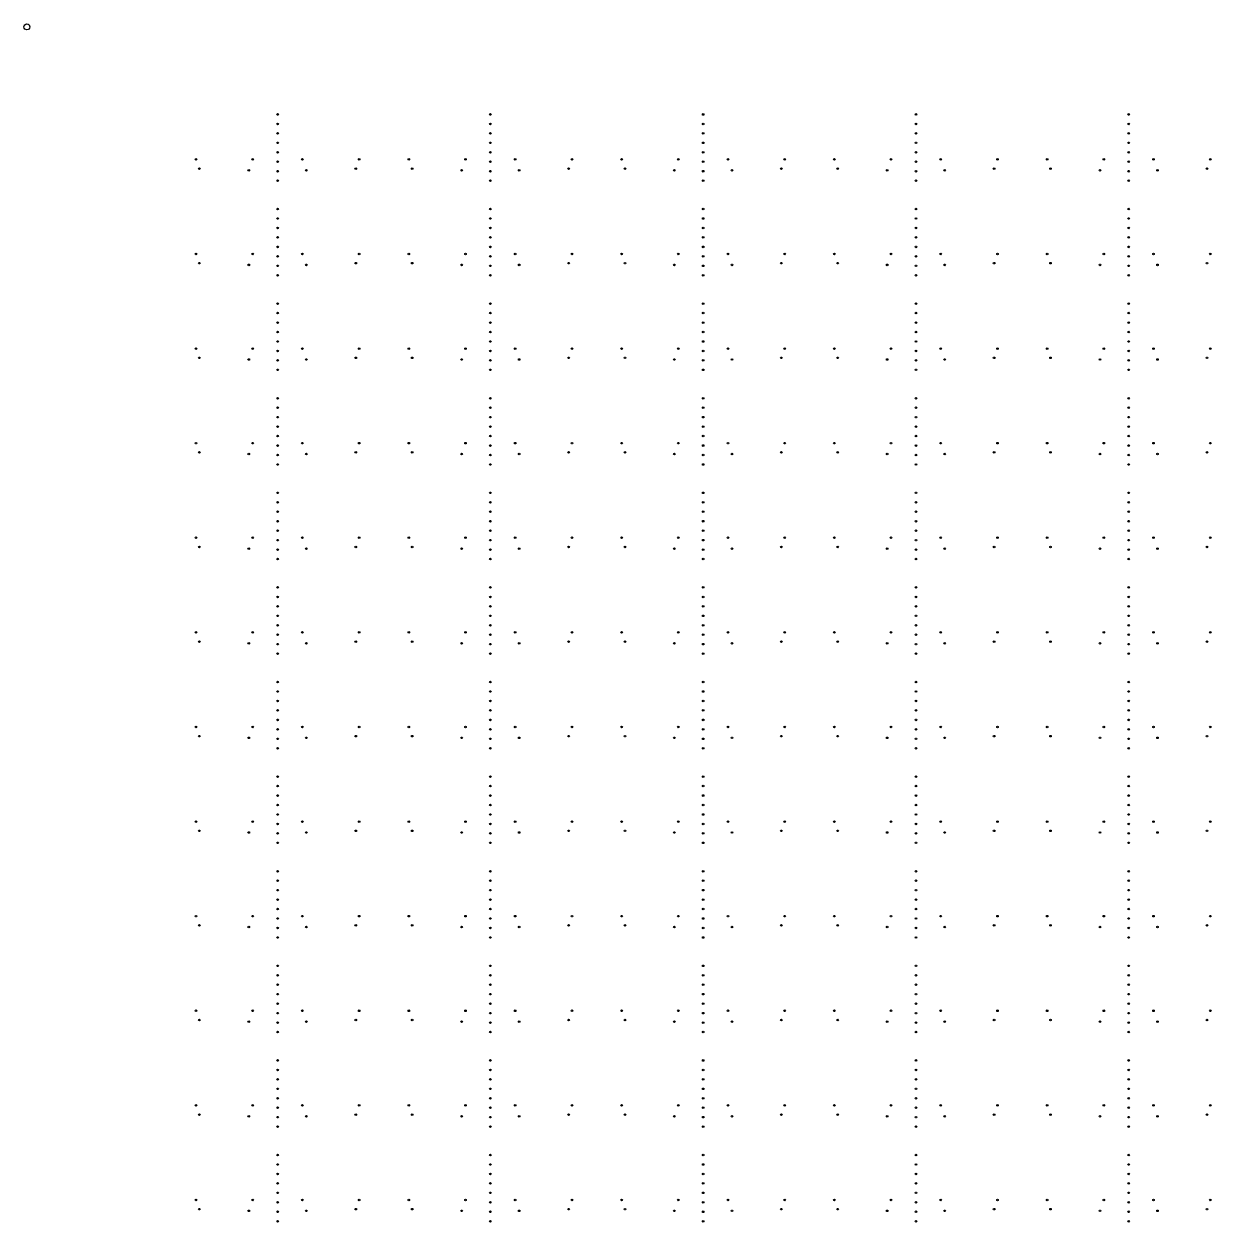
# Model space of a CAD drawing. Extents: x 50 to 173, y 50 to 173.
# Drawn here: x 49.9 to 110, y 111.9 to 172.6 of the extents above; entities that cross this region are included whole.
import ezdxf

# ---------------------------------------------------------------- set-up
doc = ezdxf.new("R2010")
doc.units = 0

msp = doc.modelspace()

# ---------------------------------------------------------------- linework, layer by layer
at = {"layer": '4H'}
msp.add_circle((50, 172.4), 0.15, dxfattribs=at)
at = {"layer": 'PET'}
for centre in [(62.697, 167.968), (62.697, 167.489), (73.475, 167.968), (73.475, 167.489), (84.254, 167.968), (84.254, 167.489), (95.032, 167.968), (95.032, 167.489), (105.811, 167.968), (105.811, 167.489), (62.697, 167.01), (73.475, 167.01), (84.254, 167.01), (95.032, 167.01), (105.811, 167.01), (62.697, 166.531), (73.475, 166.531), (84.254, 166.531), (95.032, 166.531), (105.811, 166.531), (58.565, 165.692), (61.44, 165.692), (62.697, 166.052), (63.954, 165.692), (66.829, 165.692), (69.344, 165.692), (72.218, 165.692), (73.475, 166.052), (74.733, 165.692), (77.607, 165.692), (80.122, 165.692), (82.996, 165.692), (84.254, 166.052), (85.511, 165.692), (88.386, 165.692), (90.901, 165.692), (93.775, 165.692), (95.032, 166.052), (96.29, 165.692), (99.164, 165.692), (101.679, 165.692), (104.553, 165.692), (105.811, 166.052), (107.068, 165.692), (109.943, 165.692), (58.735, 165.225), (61.239, 165.141), (62.697, 165.572), (62.697, 165.093), (64.155, 165.141), (66.659, 165.225), (69.514, 165.225), (72.017, 165.141), (73.475, 165.572), (73.475, 165.093), (74.934, 165.141), (77.437, 165.225), (80.292, 165.225), (82.796, 165.141), (84.254, 165.572), (84.254, 165.093), (85.712, 165.141), (88.216, 165.225), (91.071, 165.225), (93.574, 165.141), (95.032, 165.572), (95.032, 165.093), (96.491, 165.141), (98.994, 165.225), (101.849, 165.225), (104.353, 165.141), (105.811, 165.572), (105.811, 165.093), (107.269, 165.141), (109.773, 165.225), (62.697, 164.614), (73.475, 164.614), (84.254, 164.614), (95.032, 164.614), (105.811, 164.614), (62.697, 163.177), (62.697, 162.698), (73.475, 163.177), (73.475, 162.698), (84.254, 163.177), (84.254, 162.698), (95.032, 163.177), (95.032, 162.698), (105.811, 163.177), (105.811, 162.698), (62.697, 162.219), (73.475, 162.219), (84.254, 162.219), (95.032, 162.219), (105.811, 162.219), (62.697, 161.74), (73.475, 161.74), (84.254, 161.74), (95.032, 161.74), (105.811, 161.74), (58.565, 160.902), (61.44, 160.902), (62.697, 161.261), (62.697, 160.782), (63.954, 160.902), (66.829, 160.902), (69.344, 160.902), (72.218, 160.902), (73.475, 161.261), (73.475, 160.782), (74.733, 160.902), (77.607, 160.902), (80.122, 160.902), (82.996, 160.902), (84.254, 161.261), (84.254, 160.782), (85.511, 160.902), (88.386, 160.902), (90.901, 160.902), (93.775, 160.902), (95.032, 161.261), (95.032, 160.782), (96.29, 160.902), (99.164, 160.902), (101.679, 160.902), (104.553, 160.902), (105.811, 161.261), (105.811, 160.782), (107.068, 160.902), (109.943, 160.902), (58.735, 160.435), (61.239, 160.35), (62.697, 160.303), (64.155, 160.35), (66.659, 160.435), (69.514, 160.435), (72.017, 160.35), (73.475, 160.303), (74.934, 160.35), (77.437, 160.435), (80.292, 160.435), (82.796, 160.35), (84.254, 160.303), (85.712, 160.35), (88.216, 160.435), (91.071, 160.435), (93.574, 160.35), (95.032, 160.303), (96.491, 160.35), (98.994, 160.435), (101.849, 160.435), (104.353, 160.35), (105.811, 160.303), (107.269, 160.35), (109.773, 160.435), (62.697, 159.824), (73.475, 159.824), (84.254, 159.824), (95.032, 159.824), (105.811, 159.824), (62.697, 158.387), (73.475, 158.387), (84.254, 158.387), (95.032, 158.387), (105.811, 158.387), (62.697, 157.908), (73.475, 157.908), (84.254, 157.908), (95.032, 157.908), (105.811, 157.908), (62.697, 157.429), (73.475, 157.429), (84.254, 157.429), (95.032, 157.429), (105.811, 157.429), (62.697, 156.95), (73.475, 156.95), (84.254, 156.95), (95.032, 156.95), (105.811, 156.95), (58.565, 156.111), (61.44, 156.111), (62.697, 156.471), (62.697, 155.992), (63.954, 156.111), (66.829, 156.111), (69.344, 156.111), (72.218, 156.111), (73.475, 156.471), (73.475, 155.992), (74.733, 156.111), (77.607, 156.111), (80.122, 156.111), (82.996, 156.111), (84.254, 156.471), (84.254, 155.992), (85.511, 156.111), (88.386, 156.111), (90.901, 156.111), (93.775, 156.111), (95.032, 156.471), (95.032, 155.992), (96.29, 156.111), (99.164, 156.111), (101.679, 156.111), (104.553, 156.111), (105.811, 156.471), (105.811, 155.992), (107.068, 156.111), (109.943, 156.111), (58.735, 155.644), (61.239, 155.56), (62.697, 155.513), (64.155, 155.56), (66.659, 155.644), (69.514, 155.644), (72.017, 155.56), (73.475, 155.513), (74.934, 155.56), (77.437, 155.644), (80.292, 155.644), (82.796, 155.56), (84.254, 155.513), (85.712, 155.56), (88.216, 155.644), (91.071, 155.644), (93.574, 155.56), (95.032, 155.513), (96.491, 155.56), (98.994, 155.644), (101.849, 155.644), (104.353, 155.56), (105.811, 155.513), (107.269, 155.56), (109.773, 155.644), (62.697, 155.034), (73.475, 155.034), (84.254, 155.034), (95.032, 155.034), (105.811, 155.034), (62.697, 153.596), (73.475, 153.596), (84.254, 153.596), (95.032, 153.596), (105.811, 153.596), (62.697, 153.117), (73.475, 153.117), (84.254, 153.117), (95.032, 153.117), (105.811, 153.117), (62.697, 152.638), (73.475, 152.638), (84.254, 152.638), (95.032, 152.638), (105.811, 152.638), (62.697, 152.159), (62.697, 151.68), (73.475, 152.159), (73.475, 151.68), (84.254, 152.159), (84.254, 151.68), (95.032, 152.159), (95.032, 151.68), (105.811, 152.159), (105.811, 151.68), (58.565, 151.321), (61.44, 151.321), (62.697, 151.201), (63.954, 151.321), (66.829, 151.321), (69.344, 151.321), (72.218, 151.321), (73.475, 151.201), (74.733, 151.321), (77.607, 151.321), (80.122, 151.321), (82.996, 151.321), (84.254, 151.201), (85.511, 151.321), (88.386, 151.321), (90.901, 151.321), (93.775, 151.321), (95.032, 151.201), (96.29, 151.321), (99.164, 151.321), (101.679, 151.321), (104.553, 151.321), (105.811, 151.201), (107.068, 151.321), (109.943, 151.321), (58.735, 150.854), (61.239, 150.77), (62.697, 150.722), (64.155, 150.77), (66.659, 150.854), (69.514, 150.854), (72.017, 150.77), (73.475, 150.722), (74.934, 150.77), (77.437, 150.854), (80.292, 150.854), (82.796, 150.77), (84.254, 150.722), (85.712, 150.77), (88.216, 150.854), (91.071, 150.854), (93.574, 150.77), (95.032, 150.722), (96.491, 150.77), (98.994, 150.854), (101.849, 150.854), (104.353, 150.77), (105.811, 150.722), (107.269, 150.77), (109.773, 150.854), (62.697, 150.243), (73.475, 150.243), (84.254, 150.243), (95.032, 150.243), (105.811, 150.243), (62.697, 148.806), (73.475, 148.806), (84.254, 148.806), (95.032, 148.806), (105.811, 148.806), (62.697, 148.327), (73.475, 148.327), (84.254, 148.327), (95.032, 148.327), (105.811, 148.327), (62.697, 147.848), (73.475, 147.848), (84.254, 147.848), (95.032, 147.848), (105.811, 147.848), (62.697, 147.369), (62.697, 146.89), (73.475, 147.369), (73.475, 146.89), (84.254, 147.369), (84.254, 146.89), (95.032, 147.369), (95.032, 146.89), (105.811, 147.369), (105.811, 146.89), (58.565, 146.531), (61.44, 146.531), (62.697, 146.411), (63.954, 146.531), (66.829, 146.531), (69.344, 146.531), (72.218, 146.531), (73.475, 146.411), (74.733, 146.531), (77.607, 146.531), (80.122, 146.531), (82.996, 146.531), (84.254, 146.411), (85.511, 146.531), (88.386, 146.531), (90.901, 146.531), (93.775, 146.531), (95.032, 146.411), (96.29, 146.531), (99.164, 146.531), (101.679, 146.531), (104.553, 146.531), (105.811, 146.411), (107.068, 146.531), (109.943, 146.531), (58.735, 146.064), (61.239, 145.979), (62.697, 145.932), (64.155, 145.979), (66.659, 146.064), (69.514, 146.064), (72.017, 145.979), (73.475, 145.932), (74.934, 145.979), (77.437, 146.064), (80.292, 146.064), (82.796, 145.979), (84.254, 145.932), (85.712, 145.979), (88.216, 146.064), (91.071, 146.064), (93.574, 145.979), (95.032, 145.932), (96.491, 145.979), (98.994, 146.064), (101.849, 146.064), (104.353, 145.979), (105.811, 145.932), (107.269, 145.979), (109.773, 146.064), (62.697, 145.453), (73.475, 145.453), (84.254, 145.453), (95.032, 145.453), (105.811, 145.453), (62.697, 144.016), (73.475, 144.016), (84.254, 144.016), (95.032, 144.016), (105.811, 144.016), (62.697, 143.537), (73.475, 143.537), (84.254, 143.537), (95.032, 143.537), (105.811, 143.537), (62.697, 143.058), (62.697, 142.578), (73.475, 143.058), (73.475, 142.578), (84.254, 143.058), (84.254, 142.578), (95.032, 143.058), (95.032, 142.578), (105.811, 143.058), (105.811, 142.578), (62.697, 142.099), (73.475, 142.099), (84.254, 142.099), (95.032, 142.099), (105.811, 142.099), (58.565, 141.74), (61.44, 141.74), (62.697, 141.62), (63.954, 141.74), (66.829, 141.74), (69.344, 141.74), (72.218, 141.74), (73.475, 141.62), (74.733, 141.74), (77.607, 141.74), (80.122, 141.74), (82.996, 141.74), (84.254, 141.62), (85.511, 141.74), (88.386, 141.74), (90.901, 141.74), (93.775, 141.74), (95.032, 141.62), (96.29, 141.74), (99.164, 141.74), (101.679, 141.74), (104.553, 141.74), (105.811, 141.62), (107.068, 141.74), (109.943, 141.74), (58.735, 141.273), (61.239, 141.189), (62.697, 141.141), (64.155, 141.189), (66.659, 141.273), (69.514, 141.273), (72.017, 141.189), (73.475, 141.141), (74.934, 141.189), (77.437, 141.273), (80.292, 141.273), (82.796, 141.189), (84.254, 141.141), (85.712, 141.189), (88.216, 141.273), (91.071, 141.273), (93.574, 141.189), (95.032, 141.141), (96.491, 141.189), (98.994, 141.273), (101.849, 141.273), (104.353, 141.189), (105.811, 141.141), (107.269, 141.189), (109.773, 141.273), (62.697, 140.662), (73.475, 140.662), (84.254, 140.662), (95.032, 140.662), (105.811, 140.662), (62.697, 139.225), (73.475, 139.225), (84.254, 139.225), (95.032, 139.225), (105.811, 139.225), (62.697, 138.746), (73.475, 138.746), (84.254, 138.746), (95.032, 138.746), (105.811, 138.746), (62.697, 138.267), (62.697, 137.788), (73.475, 138.267), (73.475, 137.788), (84.254, 138.267), (84.254, 137.788), (95.032, 138.267), (95.032, 137.788), (105.811, 138.267), (105.811, 137.788), (62.697, 137.309), (73.475, 137.309), (84.254, 137.309), (95.032, 137.309), (105.811, 137.309), (58.565, 136.95), (61.44, 136.95), (62.697, 136.83), (63.954, 136.95), (66.829, 136.95), (69.344, 136.95), (72.218, 136.95), (73.475, 136.83), (74.733, 136.95), (77.607, 136.95), (80.122, 136.95), (82.996, 136.95), (84.254, 136.83), (85.511, 136.95), (88.386, 136.95), (90.901, 136.95), (93.775, 136.95), (95.032, 136.83), (96.29, 136.95), (99.164, 136.95), (101.679, 136.95), (104.553, 136.95), (105.811, 136.83), (107.068, 136.95), (109.943, 136.95), (58.735, 136.483), (61.239, 136.398), (62.697, 136.351), (64.155, 136.398), (66.659, 136.483), (69.514, 136.483), (72.017, 136.398), (73.475, 136.351), (74.934, 136.398), (77.437, 136.483), (80.292, 136.483), (82.796, 136.398), (84.254, 136.351), (85.712, 136.398), (88.216, 136.483), (91.071, 136.483), (93.574, 136.398), (95.032, 136.351), (96.491, 136.398), (98.994, 136.483), (101.849, 136.483), (104.353, 136.398), (105.811, 136.351), (107.269, 136.398), (109.773, 136.483), (62.697, 135.872), (73.475, 135.872), (84.254, 135.872), (95.032, 135.872), (105.811, 135.872), (62.697, 134.435), (73.475, 134.435), (84.254, 134.435), (95.032, 134.435), (105.811, 134.435), (62.697, 133.956), (62.697, 133.477), (73.475, 133.956), (73.475, 133.477), (84.254, 133.956), (84.254, 133.477), (95.032, 133.956), (95.032, 133.477), (105.811, 133.956), (105.811, 133.477), (62.697, 132.998), (73.475, 132.998), (84.254, 132.998), (95.032, 132.998), (105.811, 132.998), (62.697, 132.519), (73.475, 132.519), (84.254, 132.519), (95.032, 132.519), (105.811, 132.519), (58.565, 132.159), (58.735, 131.692), (61.44, 132.159), (62.697, 132.04), (63.954, 132.159), (66.659, 131.692), (66.829, 132.159), (69.344, 132.159), (69.514, 131.692), (72.218, 132.159), (73.475, 132.04), (74.733, 132.159), (77.437, 131.692), (77.607, 132.159), (80.122, 132.159), (80.292, 131.692), (82.996, 132.159), (84.254, 132.04), (85.511, 132.159), (88.216, 131.692), (88.386, 132.159), (90.901, 132.159), (91.071, 131.692), (93.775, 132.159), (95.032, 132.04), (96.29, 132.159), (98.994, 131.692), (99.164, 132.159), (101.679, 132.159), (101.849, 131.692), (104.553, 132.159), (105.811, 132.04), (107.068, 132.159), (109.773, 131.692), (109.943, 132.159), (61.239, 131.608), (62.697, 131.561), (62.697, 131.081), (64.155, 131.608), (72.017, 131.608), (73.475, 131.561), (73.475, 131.081), (74.934, 131.608), (82.796, 131.608), (84.254, 131.561), (84.254, 131.081), (85.712, 131.608), (93.574, 131.608), (95.032, 131.561), (95.032, 131.081), (96.491, 131.608), (104.353, 131.608), (105.811, 131.561), (105.811, 131.081), (107.269, 131.608), (62.697, 129.644), (73.475, 129.644), (84.254, 129.644), (95.032, 129.644), (105.811, 129.644), (62.697, 129.165), (62.697, 128.686), (73.475, 129.165), (73.475, 128.686), (84.254, 129.165), (84.254, 128.686), (95.032, 129.165), (95.032, 128.686), (105.811, 129.165), (105.811, 128.686), (62.697, 128.207), (73.475, 128.207), (84.254, 128.207), (95.032, 128.207), (105.811, 128.207), (62.697, 127.728), (73.475, 127.728), (84.254, 127.728), (95.032, 127.728), (105.811, 127.728), (58.565, 127.369), (58.735, 126.902), (61.239, 126.817), (61.44, 127.369), (62.697, 127.249), (63.954, 127.369), (64.155, 126.817), (66.659, 126.902), (66.829, 127.369), (69.344, 127.369), (69.514, 126.902), (72.017, 126.817), (72.218, 127.369), (73.475, 127.249), (74.733, 127.369), (74.934, 126.817), (77.437, 126.902), (77.607, 127.369), (80.122, 127.369), (80.292, 126.902), (82.796, 126.817), (82.996, 127.369), (84.254, 127.249), (85.511, 127.369), (85.712, 126.817), (88.216, 126.902), (88.386, 127.369), (90.901, 127.369), (91.071, 126.902), (93.574, 126.817), (93.775, 127.369), (95.032, 127.249), (96.29, 127.369), (96.491, 126.817), (98.994, 126.902), (99.164, 127.369), (101.679, 127.369), (101.849, 126.902), (104.353, 126.817), (104.553, 127.369), (105.811, 127.249), (107.068, 127.369), (107.269, 126.817), (109.773, 126.902), (109.943, 127.369), (62.697, 126.77), (62.697, 126.291), (73.475, 126.77), (73.475, 126.291), (84.254, 126.77), (84.254, 126.291), (95.032, 126.77), (95.032, 126.291), (105.811, 126.77), (105.811, 126.291), (62.697, 124.854), (62.697, 124.375), (73.475, 124.854), (73.475, 124.375), (84.254, 124.854), (84.254, 124.375), (95.032, 124.854), (95.032, 124.375), (105.811, 124.854), (105.811, 124.375), (62.697, 123.896), (73.475, 123.896), (84.254, 123.896), (95.032, 123.896), (105.811, 123.896), (62.697, 123.417), (73.475, 123.417), (84.254, 123.417), (95.032, 123.417), (105.811, 123.417), (58.565, 122.578), (61.44, 122.578), (62.697, 122.938), (63.954, 122.578), (66.829, 122.578), (69.344, 122.578), (72.218, 122.578), (73.475, 122.938), (74.733, 122.578), (77.607, 122.578), (80.122, 122.578), (82.996, 122.578), (84.254, 122.938), (85.511, 122.578), (88.386, 122.578), (90.901, 122.578), (93.775, 122.578), (95.032, 122.938), (96.29, 122.578), (99.164, 122.578), (101.679, 122.578), (104.553, 122.578), (105.811, 122.938), (107.068, 122.578), (109.943, 122.578), (58.735, 122.111), (61.239, 122.027), (62.697, 122.459), (62.697, 121.98), (64.155, 122.027), (66.659, 122.111), (69.514, 122.111), (72.017, 122.027), (73.475, 122.459), (73.475, 121.98), (74.934, 122.027), (77.437, 122.111), (80.292, 122.111), (82.796, 122.027), (84.254, 122.459), (84.254, 121.98), (85.712, 122.027), (88.216, 122.111), (91.071, 122.111), (93.574, 122.027), (95.032, 122.459), (95.032, 121.98), (96.491, 122.027), (98.994, 122.111), (101.849, 122.111), (104.353, 122.027), (105.811, 122.459), (105.811, 121.98), (107.269, 122.027), (109.773, 122.111), (62.697, 121.501), (73.475, 121.501), (84.254, 121.501), (95.032, 121.501), (105.811, 121.501), (62.697, 120.063), (62.697, 119.584), (73.475, 120.063), (73.475, 119.584), (84.254, 120.063), (84.254, 119.584), (95.032, 120.063), (95.032, 119.584), (105.811, 120.063), (105.811, 119.584), (62.697, 119.105), (73.475, 119.105), (84.254, 119.105), (95.032, 119.105), (105.811, 119.105), (62.697, 118.626), (73.475, 118.626), (84.254, 118.626), (95.032, 118.626), (105.811, 118.626), (58.565, 117.788), (61.44, 117.788), (62.697, 118.147), (63.954, 117.788), (66.829, 117.788), (69.344, 117.788), (72.218, 117.788), (73.475, 118.147), (74.733, 117.788), (77.607, 117.788), (80.122, 117.788), (82.996, 117.788), (84.254, 118.147), (85.511, 117.788), (88.386, 117.788), (90.901, 117.788), (93.775, 117.788), (95.032, 118.147), (96.29, 117.788), (99.164, 117.788), (101.679, 117.788), (104.553, 117.788), (105.811, 118.147), (107.068, 117.788), (109.943, 117.788), (58.735, 117.321), (61.239, 117.237), (62.697, 117.668), (62.697, 117.189), (64.155, 117.237), (66.659, 117.321), (69.514, 117.321), (72.017, 117.237), (73.475, 117.668), (73.475, 117.189), (74.934, 117.237), (77.437, 117.321), (80.292, 117.321), (82.796, 117.237), (84.254, 117.668), (84.254, 117.189), (85.712, 117.237), (88.216, 117.321), (91.071, 117.321), (93.574, 117.237), (95.032, 117.668), (95.032, 117.189), (96.491, 117.237), (98.994, 117.321), (101.849, 117.321), (104.353, 117.237), (105.811, 117.668), (105.811, 117.189), (107.269, 117.237), (109.773, 117.321), (62.697, 116.71), (73.475, 116.71), (84.254, 116.71), (95.032, 116.71), (105.811, 116.71), (62.697, 115.273), (73.475, 115.273), (84.254, 115.273), (95.032, 115.273), (105.811, 115.273), (62.697, 114.794), (73.475, 114.794), (84.254, 114.794), (95.032, 114.794), (105.811, 114.794), (62.697, 114.315), (73.475, 114.315), (84.254, 114.315), (95.032, 114.315), (105.811, 114.315), (62.697, 113.836), (73.475, 113.836), (84.254, 113.836), (95.032, 113.836), (105.811, 113.836), (58.565, 112.998), (61.44, 112.998), (62.697, 113.357), (62.697, 112.878), (63.954, 112.998), (66.829, 112.998), (69.344, 112.998), (72.218, 112.998), (73.475, 113.357), (73.475, 112.878), (74.733, 112.998), (77.607, 112.998), (80.122, 112.998), (82.996, 112.998), (84.254, 113.357), (84.254, 112.878), (85.511, 112.998), (88.386, 112.998), (90.901, 112.998), (93.775, 112.998), (95.032, 113.357), (95.032, 112.878), (96.29, 112.998), (99.164, 112.998), (101.679, 112.998), (104.553, 112.998), (105.811, 113.357), (105.811, 112.878), (107.068, 112.998), (109.943, 112.998), (58.735, 112.531), (61.239, 112.446), (62.697, 112.399), (64.155, 112.446), (66.659, 112.531), (69.514, 112.531), (72.017, 112.446), (73.475, 112.399), (74.934, 112.446), (77.437, 112.531), (80.292, 112.531), (82.796, 112.446), (84.254, 112.399), (85.712, 112.446), (88.216, 112.531), (91.071, 112.531), (93.574, 112.446), (95.032, 112.399), (96.491, 112.446), (98.994, 112.531), (101.849, 112.531), (104.353, 112.446), (105.811, 112.399), (107.269, 112.446), (109.773, 112.531), (62.697, 111.92), (73.475, 111.92), (84.254, 111.92), (95.032, 111.92), (105.811, 111.92)]:
    msp.add_circle(centre, 0.005, dxfattribs=at)
at = {"layer": 'V12'}
for centre in [(62.697, 167.968), (62.697, 167.489), (73.475, 167.968), (73.475, 167.489), (84.254, 167.968), (84.254, 167.489), (95.032, 167.968), (95.032, 167.489), (105.811, 167.968), (105.811, 167.489), (62.697, 167.01), (73.475, 167.01), (84.254, 167.01), (95.032, 167.01), (105.811, 167.01), (62.697, 166.531), (73.475, 166.531), (84.254, 166.531), (95.032, 166.531), (105.811, 166.531), (58.565, 165.692), (61.44, 165.692), (62.697, 166.052), (63.954, 165.692), (66.829, 165.692), (69.344, 165.692), (72.218, 165.692), (73.475, 166.052), (74.733, 165.692), (77.607, 165.692), (80.122, 165.692), (82.996, 165.692), (84.254, 166.052), (85.511, 165.692), (88.386, 165.692), (90.901, 165.692), (93.775, 165.692), (95.032, 166.052), (96.29, 165.692), (99.164, 165.692), (101.679, 165.692), (104.553, 165.692), (105.811, 166.052), (107.068, 165.692), (109.943, 165.692), (58.735, 165.225), (61.239, 165.141), (62.697, 165.572), (62.697, 165.093), (64.155, 165.141), (66.659, 165.225), (69.514, 165.225), (72.017, 165.141), (73.475, 165.572), (73.475, 165.093), (74.934, 165.141), (77.437, 165.225), (80.292, 165.225), (82.796, 165.141), (84.254, 165.572), (84.254, 165.093), (85.712, 165.141), (88.216, 165.225), (91.071, 165.225), (93.574, 165.141), (95.032, 165.572), (95.032, 165.093), (96.491, 165.141), (98.994, 165.225), (101.849, 165.225), (104.353, 165.141), (105.811, 165.572), (105.811, 165.093), (107.269, 165.141), (109.773, 165.225), (62.697, 164.614), (73.475, 164.614), (84.254, 164.614), (95.032, 164.614), (105.811, 164.614), (62.697, 163.177), (73.475, 163.177), (84.254, 163.177), (95.032, 163.177), (105.811, 163.177), (62.697, 162.698), (73.475, 162.698), (84.254, 162.698), (95.032, 162.698), (105.811, 162.698), (62.697, 162.219), (73.475, 162.219), (84.254, 162.219), (95.032, 162.219), (105.811, 162.219), (62.697, 161.74), (73.475, 161.74), (84.254, 161.74), (95.032, 161.74), (105.811, 161.74), (58.565, 160.902), (61.44, 160.902), (62.697, 161.261), (62.697, 160.782), (63.954, 160.902), (66.829, 160.902), (69.344, 160.902), (72.218, 160.902), (73.475, 161.261), (73.475, 160.782), (74.733, 160.902), (77.607, 160.902), (80.122, 160.902), (82.996, 160.902), (84.254, 161.261), (84.254, 160.782), (85.511, 160.902), (88.386, 160.902), (90.901, 160.902), (93.775, 160.902), (95.032, 161.261), (95.032, 160.782), (96.29, 160.902), (99.164, 160.902), (101.679, 160.902), (104.553, 160.902), (105.811, 161.261), (105.811, 160.782), (107.068, 160.902), (109.943, 160.902), (58.735, 160.435), (61.239, 160.35), (62.697, 160.303), (64.155, 160.35), (66.659, 160.435), (69.514, 160.435), (72.017, 160.35), (73.475, 160.303), (74.934, 160.35), (77.437, 160.435), (80.292, 160.435), (82.796, 160.35), (84.254, 160.303), (85.712, 160.35), (88.216, 160.435), (91.071, 160.435), (93.574, 160.35), (95.032, 160.303), (96.491, 160.35), (98.994, 160.435), (101.849, 160.435), (104.353, 160.35), (105.811, 160.303), (107.269, 160.35), (109.773, 160.435), (62.697, 159.824), (73.475, 159.824), (84.254, 159.824), (95.032, 159.824), (105.811, 159.824), (62.697, 158.387), (73.475, 158.387), (84.254, 158.387), (95.032, 158.387), (105.811, 158.387), (62.697, 157.908), (73.475, 157.908), (84.254, 157.908), (95.032, 157.908), (105.811, 157.908), (62.697, 157.429), (73.475, 157.429), (84.254, 157.429), (95.032, 157.429), (105.811, 157.429), (62.697, 156.95), (73.475, 156.95), (84.254, 156.95), (95.032, 156.95), (105.811, 156.95), (58.565, 156.111), (61.44, 156.111), (62.697, 156.471), (62.697, 155.992), (63.954, 156.111), (66.829, 156.111), (69.344, 156.111), (72.218, 156.111), (73.475, 156.471), (73.475, 155.992), (74.733, 156.111), (77.607, 156.111), (80.122, 156.111), (82.996, 156.111), (84.254, 156.471), (84.254, 155.992), (85.511, 156.111), (88.386, 156.111), (90.901, 156.111), (93.775, 156.111), (95.032, 156.471), (95.032, 155.992), (96.29, 156.111), (99.164, 156.111), (101.679, 156.111), (104.553, 156.111), (105.811, 156.471), (105.811, 155.992), (107.068, 156.111), (109.943, 156.111), (58.735, 155.644), (61.239, 155.56), (62.697, 155.513), (64.155, 155.56), (66.659, 155.644), (69.514, 155.644), (72.017, 155.56), (73.475, 155.513), (74.934, 155.56), (77.437, 155.644), (80.292, 155.644), (82.796, 155.56), (84.254, 155.513), (85.712, 155.56), (88.216, 155.644), (91.071, 155.644), (93.574, 155.56), (95.032, 155.513), (96.491, 155.56), (98.994, 155.644), (101.849, 155.644), (104.353, 155.56), (105.811, 155.513), (107.269, 155.56), (109.773, 155.644), (62.697, 155.034), (73.475, 155.034), (84.254, 155.034), (95.032, 155.034), (105.811, 155.034), (62.697, 153.596), (73.475, 153.596), (84.254, 153.596), (95.032, 153.596), (105.811, 153.596), (62.697, 153.117), (73.475, 153.117), (84.254, 153.117), (95.032, 153.117), (105.811, 153.117), (62.697, 152.638), (73.475, 152.638), (84.254, 152.638), (95.032, 152.638), (105.811, 152.638), (62.697, 152.159), (62.697, 151.68), (73.475, 152.159), (73.475, 151.68), (84.254, 152.159), (84.254, 151.68), (95.032, 152.159), (95.032, 151.68), (105.811, 152.159), (105.811, 151.68), (58.565, 151.321), (61.44, 151.321), (62.697, 151.201), (63.954, 151.321), (66.829, 151.321), (69.344, 151.321), (72.218, 151.321), (73.475, 151.201), (74.733, 151.321), (77.607, 151.321), (80.122, 151.321), (82.996, 151.321), (84.254, 151.201), (85.511, 151.321), (88.386, 151.321), (90.901, 151.321), (93.775, 151.321), (95.032, 151.201), (96.29, 151.321), (99.164, 151.321), (101.679, 151.321), (104.553, 151.321), (105.811, 151.201), (107.068, 151.321), (109.943, 151.321), (58.735, 150.854), (61.239, 150.77), (62.697, 150.722), (64.155, 150.77), (66.659, 150.854), (69.514, 150.854), (72.017, 150.77), (73.475, 150.722), (74.934, 150.77), (77.437, 150.854), (80.292, 150.854), (82.796, 150.77), (84.254, 150.722), (85.712, 150.77), (88.216, 150.854), (91.071, 150.854), (93.574, 150.77), (95.032, 150.722), (96.491, 150.77), (98.994, 150.854), (101.849, 150.854), (104.353, 150.77), (105.811, 150.722), (107.269, 150.77), (109.773, 150.854), (62.697, 150.243), (73.475, 150.243), (84.254, 150.243), (95.032, 150.243), (105.811, 150.243), (62.697, 148.806), (73.475, 148.806), (84.254, 148.806), (95.032, 148.806), (105.811, 148.806), (62.697, 148.327), (73.475, 148.327), (84.254, 148.327), (95.032, 148.327), (105.811, 148.327), (62.697, 147.848), (73.475, 147.848), (84.254, 147.848), (95.032, 147.848), (105.811, 147.848), (62.697, 147.369), (62.697, 146.89), (73.475, 147.369), (73.475, 146.89), (84.254, 147.369), (84.254, 146.89), (95.032, 147.369), (95.032, 146.89), (105.811, 147.369), (105.811, 146.89), (58.565, 146.531), (61.44, 146.531), (62.697, 146.411), (63.954, 146.531), (66.829, 146.531), (69.344, 146.531), (72.218, 146.531), (73.475, 146.411), (74.733, 146.531), (77.607, 146.531), (80.122, 146.531), (82.996, 146.531), (84.254, 146.411), (85.511, 146.531), (88.386, 146.531), (90.901, 146.531), (93.775, 146.531), (95.032, 146.411), (96.29, 146.531), (99.164, 146.531), (101.679, 146.531), (104.553, 146.531), (105.811, 146.411), (107.068, 146.531), (109.943, 146.531), (58.735, 146.064), (61.239, 145.979), (62.697, 145.932), (64.155, 145.979), (66.659, 146.064), (69.514, 146.064), (72.017, 145.979), (73.475, 145.932), (74.934, 145.979), (77.437, 146.064), (80.292, 146.064), (82.796, 145.979), (84.254, 145.932), (85.712, 145.979), (88.216, 146.064), (91.071, 146.064), (93.574, 145.979), (95.032, 145.932), (96.491, 145.979), (98.994, 146.064), (101.849, 146.064), (104.353, 145.979), (105.811, 145.932), (107.269, 145.979), (109.773, 146.064), (62.697, 145.453), (73.475, 145.453), (84.254, 145.453), (95.032, 145.453), (105.811, 145.453), (62.697, 144.016), (73.475, 144.016), (84.254, 144.016), (95.032, 144.016), (105.811, 144.016), (62.697, 143.537), (73.475, 143.537), (84.254, 143.537), (95.032, 143.537), (105.811, 143.537), (62.697, 143.058), (62.697, 142.578), (73.475, 143.058), (73.475, 142.578), (84.254, 143.058), (84.254, 142.578), (95.032, 143.058), (95.032, 142.578), (105.811, 143.058), (105.811, 142.578), (62.697, 142.099), (73.475, 142.099), (84.254, 142.099), (95.032, 142.099), (105.811, 142.099), (58.565, 141.74), (61.44, 141.74), (62.697, 141.62), (63.954, 141.74), (66.829, 141.74), (69.344, 141.74), (72.218, 141.74), (73.475, 141.62), (74.733, 141.74), (77.607, 141.74), (80.122, 141.74), (82.996, 141.74), (84.254, 141.62), (85.511, 141.74), (88.386, 141.74), (90.901, 141.74), (93.775, 141.74), (95.032, 141.62), (96.29, 141.74), (99.164, 141.74), (101.679, 141.74), (104.553, 141.74), (105.811, 141.62), (107.068, 141.74), (109.943, 141.74), (58.735, 141.273), (61.239, 141.189), (62.697, 141.141), (64.155, 141.189), (66.659, 141.273), (69.514, 141.273), (72.017, 141.189), (73.475, 141.141), (74.934, 141.189), (77.437, 141.273), (80.292, 141.273), (82.796, 141.189), (84.254, 141.141), (85.712, 141.189), (88.216, 141.273), (91.071, 141.273), (93.574, 141.189), (95.032, 141.141), (96.491, 141.189), (98.994, 141.273), (101.849, 141.273), (104.353, 141.189), (105.811, 141.141), (107.269, 141.189), (109.773, 141.273), (62.697, 140.662), (73.475, 140.662), (84.254, 140.662), (95.032, 140.662), (105.811, 140.662), (62.697, 139.225), (73.475, 139.225), (84.254, 139.225), (95.032, 139.225), (105.811, 139.225), (62.697, 138.746), (73.475, 138.746), (84.254, 138.746), (95.032, 138.746), (105.811, 138.746), (62.697, 138.267), (62.697, 137.788), (73.475, 138.267), (73.475, 137.788), (84.254, 138.267), (84.254, 137.788), (95.032, 138.267), (95.032, 137.788), (105.811, 138.267), (105.811, 137.788), (62.697, 137.309), (73.475, 137.309), (84.254, 137.309), (95.032, 137.309), (105.811, 137.309), (58.565, 136.95), (58.735, 136.483), (61.44, 136.95), (62.697, 136.83), (63.954, 136.95), (66.659, 136.483), (66.829, 136.95), (69.344, 136.95), (69.514, 136.483), (72.218, 136.95), (73.475, 136.83), (74.733, 136.95), (77.437, 136.483), (77.607, 136.95), (80.122, 136.95), (80.292, 136.483), (82.996, 136.95), (84.254, 136.83), (85.511, 136.95), (88.216, 136.483), (88.386, 136.95), (90.901, 136.95), (91.071, 136.483), (93.775, 136.95), (95.032, 136.83), (96.29, 136.95), (98.994, 136.483), (99.164, 136.95), (101.679, 136.95), (101.849, 136.483), (104.553, 136.95), (105.811, 136.83), (107.068, 136.95), (109.773, 136.483), (109.943, 136.95), (61.239, 136.398), (62.697, 136.351), (62.697, 135.872), (64.155, 136.398), (72.017, 136.398), (73.475, 136.351), (73.475, 135.872), (74.934, 136.398), (82.796, 136.398), (84.254, 136.351), (84.254, 135.872), (85.712, 136.398), (93.574, 136.398), (95.032, 136.351), (95.032, 135.872), (96.491, 136.398), (104.353, 136.398), (105.811, 136.351), (105.811, 135.872), (107.269, 136.398), (62.697, 134.435), (73.475, 134.435), (84.254, 134.435), (95.032, 134.435), (105.811, 134.435), (62.697, 133.956), (62.697, 133.477), (73.475, 133.956), (73.475, 133.477), (84.254, 133.956), (84.254, 133.477), (95.032, 133.956), (95.032, 133.477), (105.811, 133.956), (105.811, 133.477), (62.697, 132.998), (73.475, 132.998), (84.254, 132.998), (95.032, 132.998), (105.811, 132.998), (62.697, 132.519), (73.475, 132.519), (84.254, 132.519), (95.032, 132.519), (105.811, 132.519), (58.565, 132.159), (58.735, 131.692), (61.44, 132.159), (62.697, 132.04), (63.954, 132.159), (66.659, 131.692), (66.829, 132.159), (69.344, 132.159), (69.514, 131.692), (72.218, 132.159), (73.475, 132.04), (74.733, 132.159), (77.437, 131.692), (77.607, 132.159), (80.122, 132.159), (80.292, 131.692), (82.996, 132.159), (84.254, 132.04), (85.511, 132.159), (88.216, 131.692), (88.386, 132.159), (90.901, 132.159), (91.071, 131.692), (93.775, 132.159), (95.032, 132.04), (96.29, 132.159), (98.994, 131.692), (99.164, 132.159), (101.679, 132.159), (101.849, 131.692), (104.553, 132.159), (105.811, 132.04), (107.068, 132.159), (109.773, 131.692), (109.943, 132.159), (61.239, 131.608), (62.697, 131.561), (62.697, 131.081), (64.155, 131.608), (72.017, 131.608), (73.475, 131.561), (73.475, 131.081), (74.934, 131.608), (82.796, 131.608), (84.254, 131.561), (84.254, 131.081), (85.712, 131.608), (93.574, 131.608), (95.032, 131.561), (95.032, 131.081), (96.491, 131.608), (104.353, 131.608), (105.811, 131.561), (105.811, 131.081), (107.269, 131.608), (62.697, 129.644), (73.475, 129.644), (84.254, 129.644), (95.032, 129.644), (105.811, 129.644), (62.697, 129.165), (62.697, 128.686), (73.475, 129.165), (73.475, 128.686), (84.254, 129.165), (84.254, 128.686), (95.032, 129.165), (95.032, 128.686), (105.811, 129.165), (105.811, 128.686), (62.697, 128.207), (73.475, 128.207), (84.254, 128.207), (95.032, 128.207), (105.811, 128.207), (58.565, 127.369), (61.44, 127.369), (62.697, 127.728), (63.954, 127.369), (66.829, 127.369), (69.344, 127.369), (72.218, 127.369), (73.475, 127.728), (74.733, 127.369), (77.607, 127.369), (80.122, 127.369), (82.996, 127.369), (84.254, 127.728), (85.511, 127.369), (88.386, 127.369), (90.901, 127.369), (93.775, 127.369), (95.032, 127.728), (96.29, 127.369), (99.164, 127.369), (101.679, 127.369), (104.553, 127.369), (105.811, 127.728), (107.068, 127.369), (109.943, 127.369), (58.735, 126.902), (61.239, 126.817), (62.697, 127.249), (62.697, 126.77), (64.155, 126.817), (66.659, 126.902), (69.514, 126.902), (72.017, 126.817), (73.475, 127.249), (73.475, 126.77), (74.934, 126.817), (77.437, 126.902), (80.292, 126.902), (82.796, 126.817), (84.254, 127.249), (84.254, 126.77), (85.712, 126.817), (88.216, 126.902), (91.071, 126.902), (93.574, 126.817), (95.032, 127.249), (95.032, 126.77), (96.491, 126.817), (98.994, 126.902), (101.849, 126.902), (104.353, 126.817), (105.811, 127.249), (105.811, 126.77), (107.269, 126.817), (109.773, 126.902), (62.697, 126.291), (73.475, 126.291), (84.254, 126.291), (95.032, 126.291), (105.811, 126.291), (62.697, 124.854), (62.697, 124.375), (73.475, 124.854), (73.475, 124.375), (84.254, 124.854), (84.254, 124.375), (95.032, 124.854), (95.032, 124.375), (105.811, 124.854), (105.811, 124.375), (62.697, 123.896), (73.475, 123.896), (84.254, 123.896), (95.032, 123.896), (105.811, 123.896), (62.697, 123.417), (73.475, 123.417), (84.254, 123.417), (95.032, 123.417), (105.811, 123.417), (58.565, 122.578), (61.44, 122.578), (62.697, 122.938), (63.954, 122.578), (66.829, 122.578), (69.344, 122.578), (72.218, 122.578), (73.475, 122.938), (74.733, 122.578), (77.607, 122.578), (80.122, 122.578), (82.996, 122.578), (84.254, 122.938), (85.511, 122.578), (88.386, 122.578), (90.901, 122.578), (93.775, 122.578), (95.032, 122.938), (96.29, 122.578), (99.164, 122.578), (101.679, 122.578), (104.553, 122.578), (105.811, 122.938), (107.068, 122.578), (109.943, 122.578), (58.735, 122.111), (61.239, 122.027), (62.697, 122.459), (62.697, 121.98), (64.155, 122.027), (66.659, 122.111), (69.514, 122.111), (72.017, 122.027), (73.475, 122.459), (73.475, 121.98), (74.934, 122.027), (77.437, 122.111), (80.292, 122.111), (82.796, 122.027), (84.254, 122.459), (84.254, 121.98), (85.712, 122.027), (88.216, 122.111), (91.071, 122.111), (93.574, 122.027), (95.032, 122.459), (95.032, 121.98), (96.491, 122.027), (98.994, 122.111), (101.849, 122.111), (104.353, 122.027), (105.811, 122.459), (105.811, 121.98), (107.269, 122.027), (109.773, 122.111), (62.697, 121.501), (73.475, 121.501), (84.254, 121.501), (95.032, 121.501), (105.811, 121.501), (62.697, 120.063), (62.697, 119.584), (73.475, 120.063), (73.475, 119.584), (84.254, 120.063), (84.254, 119.584), (95.032, 120.063), (95.032, 119.584), (105.811, 120.063), (105.811, 119.584), (62.697, 119.105), (73.475, 119.105), (84.254, 119.105), (95.032, 119.105), (105.811, 119.105), (62.697, 118.626), (73.475, 118.626), (84.254, 118.626), (95.032, 118.626), (105.811, 118.626), (58.565, 117.788), (61.44, 117.788), (62.697, 118.147), (62.697, 117.668), (63.954, 117.788), (66.829, 117.788), (69.344, 117.788), (72.218, 117.788), (73.475, 118.147), (73.475, 117.668), (74.733, 117.788), (77.607, 117.788), (80.122, 117.788), (82.996, 117.788), (84.254, 118.147), (84.254, 117.668), (85.511, 117.788), (88.386, 117.788), (90.901, 117.788), (93.775, 117.788), (95.032, 118.147), (95.032, 117.668), (96.29, 117.788), (99.164, 117.788), (101.679, 117.788), (104.553, 117.788), (105.811, 118.147), (105.811, 117.668), (107.068, 117.788), (109.943, 117.788), (58.735, 117.321), (61.239, 117.237), (62.697, 117.189), (64.155, 117.237), (66.659, 117.321), (69.514, 117.321), (72.017, 117.237), (73.475, 117.189), (74.934, 117.237), (77.437, 117.321), (80.292, 117.321), (82.796, 117.237), (84.254, 117.189), (85.712, 117.237), (88.216, 117.321), (91.071, 117.321), (93.574, 117.237), (95.032, 117.189), (96.491, 117.237), (98.994, 117.321), (101.849, 117.321), (104.353, 117.237), (105.811, 117.189), (107.269, 117.237), (109.773, 117.321), (62.697, 116.71), (73.475, 116.71), (84.254, 116.71), (95.032, 116.71), (105.811, 116.71), (62.697, 115.273), (73.475, 115.273), (84.254, 115.273), (95.032, 115.273), (105.811, 115.273), (62.697, 114.794), (73.475, 114.794), (84.254, 114.794), (95.032, 114.794), (105.811, 114.794), (62.697, 114.315), (73.475, 114.315), (84.254, 114.315), (95.032, 114.315), (105.811, 114.315), (62.697, 113.836), (73.475, 113.836), (84.254, 113.836), (95.032, 113.836), (105.811, 113.836), (58.565, 112.998), (61.44, 112.998), (62.697, 113.357), (62.697, 112.878), (63.954, 112.998), (66.829, 112.998), (69.344, 112.998), (72.218, 112.998), (73.475, 113.357), (73.475, 112.878), (74.733, 112.998), (77.607, 112.998), (80.122, 112.998), (82.996, 112.998), (84.254, 113.357), (84.254, 112.878), (85.511, 112.998), (88.386, 112.998), (90.901, 112.998), (93.775, 112.998), (95.032, 113.357), (95.032, 112.878), (96.29, 112.998), (99.164, 112.998), (101.679, 112.998), (104.553, 112.998), (105.811, 113.357), (105.811, 112.878), (107.068, 112.998), (109.943, 112.998), (58.735, 112.531), (61.239, 112.446), (62.697, 112.399), (64.155, 112.446), (66.659, 112.531), (69.514, 112.531), (72.017, 112.446), (73.475, 112.399), (74.934, 112.446), (77.437, 112.531), (80.292, 112.531), (82.796, 112.446), (84.254, 112.399), (85.712, 112.446), (88.216, 112.531), (91.071, 112.531), (93.574, 112.446), (95.032, 112.399), (96.491, 112.446), (98.994, 112.531), (101.849, 112.531), (104.353, 112.446), (105.811, 112.399), (107.269, 112.446), (109.773, 112.531), (62.697, 111.92), (73.475, 111.92), (84.254, 111.92), (95.032, 111.92), (105.811, 111.92)]:
    msp.add_circle(centre, 0.0399, dxfattribs=at)

doc.saveas('drawing.dxf')
